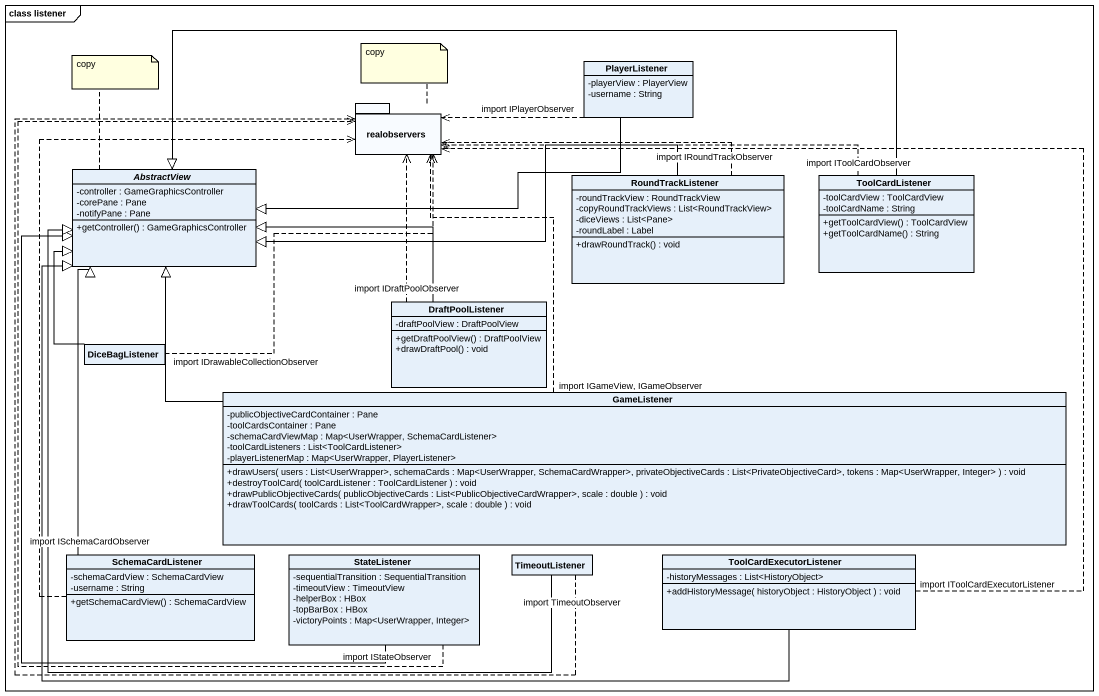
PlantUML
@startuml
mainframe class listener
hide circle
hide empty members
skinparam classAttributeIconSize 0
class PlayerListener {
  -playerView : PlayerView
  -username : String
}
package realobservers {
}
abstract class AbstractView {
  -controller : GameGraphicsController
  -corePane : Pane
  -notifyPane : Pane
  +getController() : GameGraphicsController
}
class RoundTrackListener {
  -roundTrackView : RoundTrackView
  -copyRoundTrackViews : List<RoundTrackView>
  -diceViews : List<Pane>
  -roundLabel : Label
  +drawRoundTrack() : void
}
class ToolCardListener {
  -toolCardView : ToolCardView
  -toolCardName : String
  +getToolCardView() : ToolCardView
  +getToolCardName() : String
}
class DraftPoolListener {
  -draftPoolView : DraftPoolView
  +getDraftPoolView() : DraftPoolView
  +drawDraftPool() : void
}
class DiceBagListener
class GameListener {
  -publicObjectiveCardContainer : Pane
  -toolCardsContainer : Pane
  -schemaCardViewMap : Map<UserWrapper, SchemaCardListener>
  -toolCardListeners : List<ToolCardListener>
  -playerListenerMap : Map<UserWrapper, PlayerListener>
  +drawUsers( users : List<UserWrapper>, schemaCards : Map<UserWrapper, SchemaCardWrapper>, privateObjectiveCards : List<PrivateObjectiveCard>, tokens : Map<UserWrapper, Integer> ) : void
  +destroyToolCard( toolCardListener : ToolCardListener ) : void
  +drawPublicObjectiveCards( publicObjectiveCards : List<PublicObjectiveCardWrapper>, scale : double ) : void
  +drawToolCards( toolCards : List<ToolCardWrapper>, scale : double ) : void
}
class SchemaCardListener {
  -schemaCardView : SchemaCardView
  -username : String
  +getSchemaCardView() : SchemaCardView
}
class StateListener {
  -sequentialTransition : SequentialTransition
  -timeoutView : TimeoutView
  -helperBox : HBox
  -topBarBox : HBox
  -victoryPoints : Map<UserWrapper, Integer>
}
class TimeoutListener
class ToolCardExecutorListener {
  -historyMessages : List<HistoryObject>
  +addHistoryMessage( historyObject : HistoryObject ) : void
}
PlayerListener .left.> realobservers : import IPlayerObserver
PlayerListener -left-|> AbstractView
RoundTrackListener .left.> realobservers : import IRoundTrackObserver
RoundTrackListener -left-|> AbstractView
ToolCardListener .left.> realobservers : import IToolCardObserver
ToolCardListener -left-|> AbstractView
DraftPoolListener .up.> realobservers : import IDraftPoolObserver
DraftPoolListener -left-|> AbstractView
DiceBagListener .up.> realobservers : import IDrawableCollectionObserver
DiceBagListener -up-|> AbstractView
GameListener .up.> realobservers : import IGameView, IGameObserver
GameListener -left-|> AbstractView
SchemaCardListener .up.> realobservers : import ISchemaCardObserver
SchemaCardListener -up-|> AbstractView
StateListener .up.> realobservers : import IStateObserver
StateListener -up-|> AbstractView
TimeoutListener .up.> realobservers : import TimeoutObserver
TimeoutListener -up-|> AbstractView
ToolCardExecutorListener .up.> realobservers : import IToolCardExecutorListener
ToolCardExecutorListener -left-|> AbstractView
note top of AbstractView : copy
note top of realobservers : copy
@enduml
